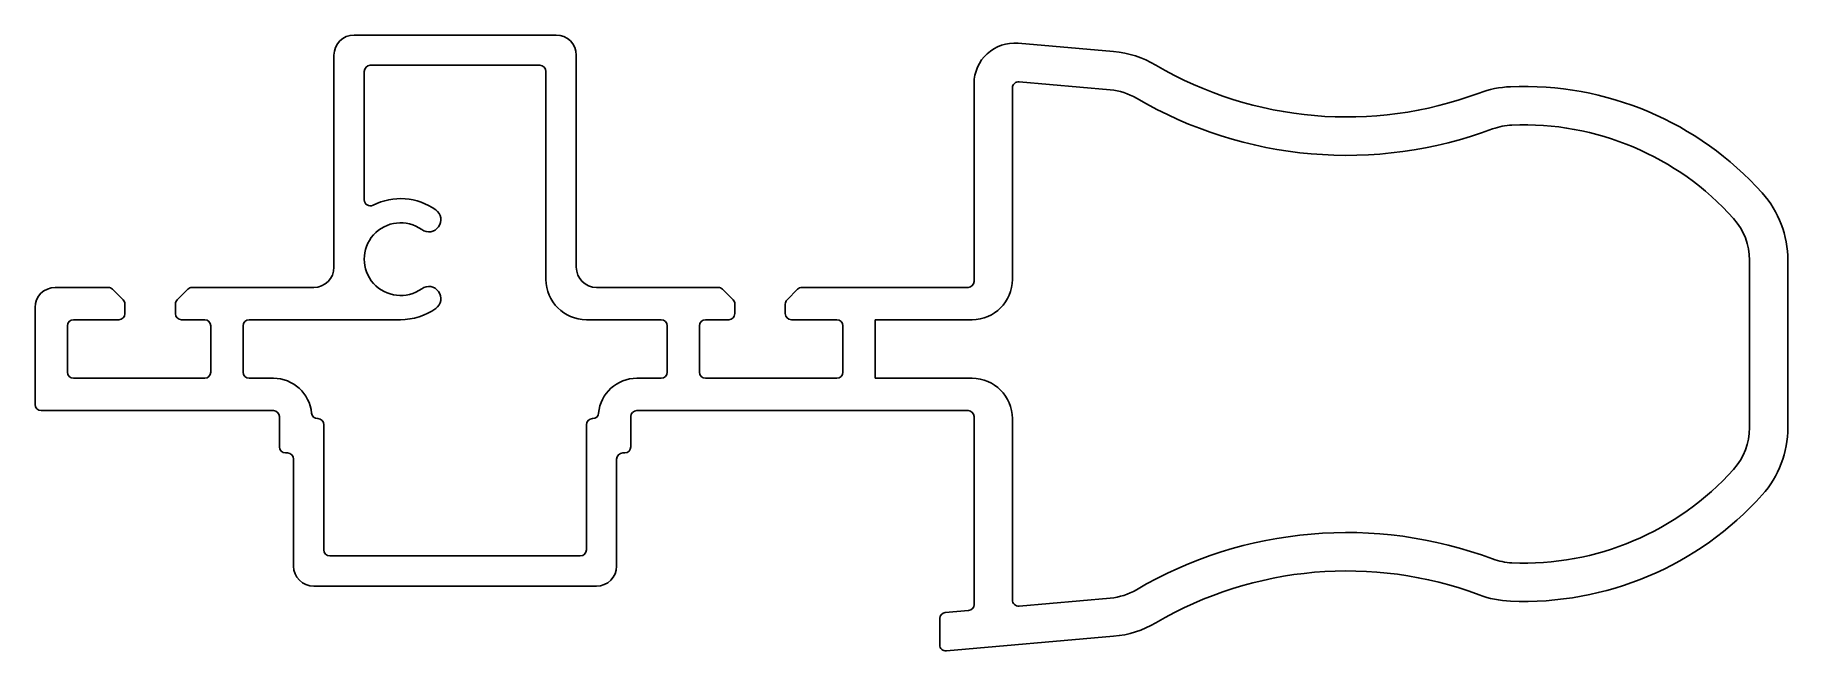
# Model space of a CAD drawing. Extents: x 459.6 to 546.4, y 578.9 to 609.4.
import ezdxf

# ---------------------------------------------------------------- set-up
doc = ezdxf.new("R2010")
doc.units = 0
doc.layers.get('0').update_dxf_attribs({"linetype": 'CONTINUOUS'})

msp = doc.modelspace()

# ---------------------------------------------------------------- linework, layer by layer
for p, q in [((475.351, 609.365), (485.351, 609.365)), ((508.225, 608.959), (512.959, 608.545)), ((474.351, 597.865), (474.351, 608.365)), ((476.151, 607.865), (484.551, 607.865)), ((486.351, 608.365), (486.351, 597.865)), ((475.851, 601.204), (475.851, 607.565)), ((484.851, 607.565), (484.851, 597.265)), ((506.051, 597.165), (506.051, 606.966)), ((507.951, 597.265), (507.951, 606.748)), ((508.277, 607.047), (512.793, 606.652)), ((544.451, 598.208), (544.451, 589.922)), ((546.351, 598.208), (546.351, 589.922)), ((460.551, 596.865), (463.177, 596.865)), ((463.389, 596.777), (463.913, 596.253)), ((467.113, 596.777), (466.589, 596.253)), ((467.325, 596.865), (473.351, 596.865)), ((487.351, 596.865), (493.377, 596.865)), ((493.589, 596.777), (494.113, 596.253)), ((497.313, 596.777), (496.789, 596.253)), ((497.525, 596.865), (505.751, 596.865)), ((459.551, 591.065), (459.551, 595.865)), ((464.001, 596.04), (464.001, 595.565)), ((466.501, 596.04), (466.501, 595.565)), ((494.201, 596.04), (494.201, 595.565)), ((496.701, 596.04), (496.701, 595.565)), ((461.151, 594.965), (461.151, 592.665)), ((463.701, 595.265), (461.451, 595.265)), ((467.951, 595.265), (466.801, 595.265)), ((468.251, 594.965), (468.251, 592.665)), ((469.851, 592.665), (469.851, 594.965)), ((470.151, 595.265), (477.651, 595.265)), ((486.851, 595.265), (490.551, 595.265)), ((490.851, 594.965), (490.851, 592.665)), ((492.451, 594.965), (492.451, 592.665)), ((492.751, 595.265), (493.901, 595.265)), ((497.001, 595.265), (499.251, 595.265)), ((499.551, 594.965), (499.551, 592.665)), ((501.151, 595.265), (505.951, 595.265)), ((501.151, 592.365), (501.151, 595.265)), ((467.951, 592.365), (461.451, 592.365)), ((471.351, 592.365), (470.151, 592.365)), ((490.551, 592.365), (489.351, 592.365)), ((492.751, 592.365), (499.251, 592.365)), ((505.951, 592.365), (501.151, 592.365)), ((471.351, 590.765), (459.851, 590.765)), ((471.651, 588.965), (471.651, 590.465)), ((473.551, 590.365), (473.542, 590.365)), ((487.16, 590.365), (487.151, 590.365)), ((489.051, 590.465), (489.051, 588.965)), ((505.751, 590.765), (489.351, 590.765)), ((506.051, 581.163), (506.051, 590.465)), ((507.951, 581.382), (507.951, 590.365)), ((473.851, 583.865), (473.851, 590.065)), ((486.851, 590.065), (486.851, 583.865)), ((472.051, 588.665), (471.951, 588.665)), ((488.751, 588.665), (488.651, 588.665)), ((472.351, 583.065), (472.351, 588.365)), ((488.351, 588.365), (488.351, 583.065)), ((486.551, 583.565), (474.151, 583.565)), ((487.351, 582.065), (473.351, 582.065)), ((504.625, 580.763), (505.777, 580.864)), ((512.793, 581.478), (508.277, 581.083)), ((504.351, 579.159), (504.351, 580.464)), ((512.959, 579.585), (504.677, 578.86))]:
    msp.add_line(p, q)
for centre, radius, start, end in [((475.351, 608.365), 1, 90, 180), ((485.351, 608.365), 1, 0, 90), ((508.051, 606.966), 2, 85, 180), ((512.523, 603.564), 5, 59.5982, 85), ((476.151, 607.565), 0.3, 90, 180), ((484.551, 607.565), 0.3, 0, 90), ((524.511, 623.996), 18.69, 239.5982, 290.52255), ((508.251, 606.748), 0.3, 85, 180), ((532.816, 601.81), 5, 92.40028, 110.52255), ((533.27, 590.973), 15.846, 41.84017, 92.40028), ((512.523, 603.564), 3.1, 59.5982, 85), ((524.511, 623.996), 20.59, 239.5982, 290.52255), ((532.816, 601.81), 3.1, 92.40028, 110.52255), ((533.27, 590.973), 13.946, 41.84017, 92.40028), ((541.351, 598.208), 5, 0, 41.84017), ((476.151, 601.204), 0.3, 180, 297.03569), ((477.651, 598.265), 3, 54.47751, 117.03569), ((479.045, 600.218), 0.6, 234.47751, 54.47751), ((477.651, 598.265), 1.8, 54.47751, 305.52249), ((541.351, 598.208), 3.1, 0, 41.84017), ((473.351, 597.865), 1, 270, 0), ((486.851, 597.265), 2, 180, 270), ((487.351, 597.865), 1, 180, 270), ((505.951, 597.265), 2, 270, 0), ((460.551, 595.865), 1, 90, 180), ((463.177, 596.565), 0.3, 45, 90), ((467.325, 596.565), 0.3, 90, 135), ((479.045, 596.311), 0.6, 305.52249, 125.52249), ((493.377, 596.565), 0.3, 45, 90), ((497.525, 596.565), 0.3, 90, 135), ((505.751, 597.165), 0.3, 270, 0), ((463.701, 595.565), 0.3, 270, 0), ((463.701, 596.04), 0.3, 0, 45), ((466.801, 596.04), 0.3, 135, 180), ((466.801, 595.565), 0.3, 180, 270), ((477.651, 598.265), 3, 270, 305.52249), ((493.901, 595.565), 0.3, 270, 0), ((493.901, 596.04), 0.3, 0, 45), ((497.001, 596.04), 0.3, 135, 180), ((497.001, 595.565), 0.3, 180, 270), ((461.451, 594.965), 0.3, 90, 180), ((467.951, 594.965), 0.3, 0, 90), ((470.151, 594.965), 0.3, 90, 180), ((490.551, 594.965), 0.3, 0, 90), ((492.751, 594.965), 0.3, 90, 180), ((499.251, 594.965), 0.3, 0, 90), ((461.451, 592.665), 0.3, 180, 270), ((467.951, 592.665), 0.3, 270, 0), ((470.151, 592.665), 0.3, 180, 270), ((471.351, 590.465), 1.9, 5.21591, 90), ((489.351, 590.465), 1.9, 90, 174.78409), ((490.551, 592.665), 0.3, 270, 0), ((492.751, 592.665), 0.3, 180, 270), ((499.251, 592.665), 0.3, 270, 0), ((505.951, 590.365), 2, 0, 90), ((459.851, 591.065), 0.3, 180, 270), ((471.351, 590.465), 0.3, 0, 90), ((473.542, 590.665), 0.3, 185.21591, 270), ((473.551, 590.065), 0.3, 0, 90), ((487.151, 590.065), 0.3, 90, 180), ((487.16, 590.665), 0.3, 270, 354.78409), ((489.351, 590.465), 0.3, 90, 180), ((505.751, 590.465), 0.3, 0, 90), ((541.351, 589.922), 3.1, 318.15983, 0), ((541.351, 589.922), 5, 318.15983, 0), ((471.951, 588.965), 0.3, 180, 270), ((472.051, 588.365), 0.3, 0, 90), ((488.651, 588.365), 0.3, 90, 180), ((488.751, 588.965), 0.3, 270, 0), ((533.27, 597.157), 13.946, 267.59972, 318.15983), ((533.27, 597.157), 15.846, 267.59972, 318.15983), ((524.511, 564.134), 20.59, 69.47745, 120.4018), ((474.151, 583.865), 0.3, 180, 270), ((486.551, 583.865), 0.3, 270, 0), ((532.816, 586.32), 3.1, 249.47745, 267.59972), ((473.351, 583.065), 1, 180, 270), ((487.351, 583.065), 1, 270, 0), ((524.511, 564.134), 18.69, 69.47745, 120.4018), ((512.523, 584.566), 3.1, 275, 300.4018), ((532.816, 586.32), 5, 249.47745, 267.59972), ((504.651, 580.464), 0.3, 95, 180), ((505.751, 581.163), 0.3, 275, 0), ((508.251, 581.382), 0.3, 180, 275), ((512.523, 584.566), 5, 275, 300.4018), ((504.651, 579.159), 0.3, 180, 275)]:
    msp.add_arc(centre, radius, start, end)

doc.saveas('drawing.dxf')
